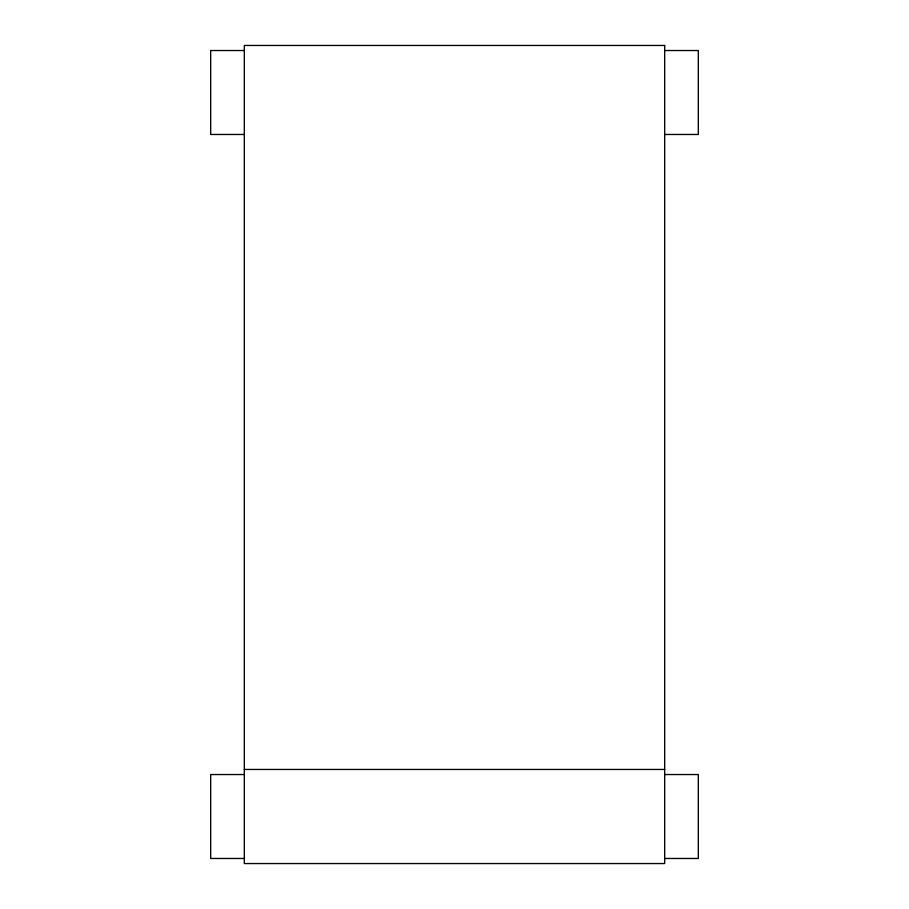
<?xml version="1.0" encoding="UTF-8"?>
<svg xmlns="http://www.w3.org/2000/svg" width="909" height="909" viewBox="0 0 909 909"><rect width="100%" height="100%" fill="white"/><g stroke="black" fill="none" stroke-linecap="round" stroke-linejoin="round"><path stroke-width="1.36" d="M244.316 50.529L210.683 50.529L210.683 134.464L244.316 134.464M664.684 50.529L698.317 50.529L698.317 134.464L664.684 134.464M244.316 769.457L664.684 769.457M244.316 774.536L210.683 774.536L210.683 858.471L244.316 858.471M664.684 774.536L698.317 774.536L698.317 858.471L664.684 858.471M664.684 45.45L244.316 45.45L244.316 863.55L664.684 863.55L664.684 45.45"/></g></svg>
